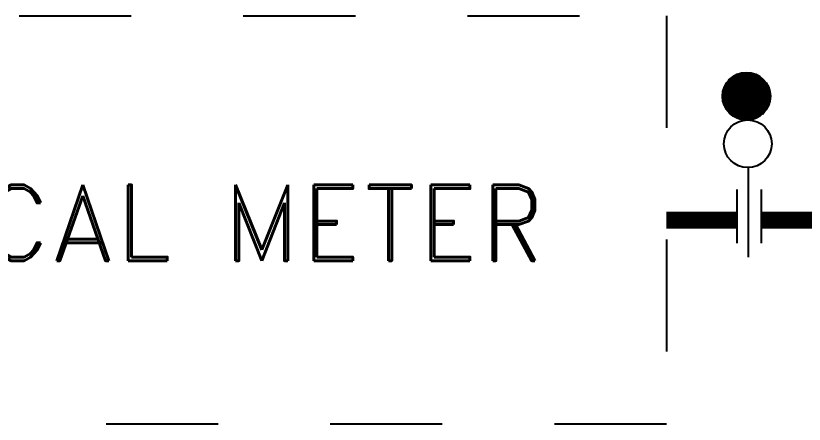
# Model space of a CAD drawing. Extents: x -22909.9 to -22897.8, y -4.7 to 4.1.
# Drawn here: x -22908.261 to -22907.557, y -2.55 to -2.186 of the extents above; entities that cross this region are included whole.
import ezdxf

# ---------------------------------------------------------------- set-up
doc = ezdxf.new("R2010")
doc.units = 0
doc.header["$MEASUREMENT"] = 0
doc.linetypes.add('HIDDEN2', pattern=[0.08, 0.04, -0.04])
doc.layers.get('0').update_dxf_attribs({"linetype": 'CONTINUOUS'})
doc.layers.add('DESCARGA', color=5, linetype='CONTINUOUS')
doc.styles.add('ROMAND', font='romand', dxfattribs={"height": 0.0339})

# ---------------------------------------------------------------- blocks, each defined once
blk = doc.blocks.new('*X1')
at = {"color": 0}
for p, q in [((5.6809, -0.1704), (5.8118, -0.0395)), ((5.6809, -0.1695), (5.8109, -0.0395)), ((5.6809, -0.1687), (5.81, -0.0395)), ((5.6809, -0.1678), (5.8091, -0.0395)), ((5.6809, -0.1669), (5.8083, -0.0395)), ((5.6809, -0.166), (5.8074, -0.0395)), ((5.6809, -0.1651), (5.8065, -0.0395)), ((5.6809, -0.1721), (5.8135, -0.0396)), ((5.6809, -0.1713), (5.8126, -0.0396)), ((5.6809, -0.1642), (5.8056, -0.0396)), ((5.6809, -0.1633), (5.8047, -0.0396)), ((5.681, -0.173), (5.8143, -0.0396)), ((5.681, -0.1624), (5.8037, -0.0396)), ((5.681, -0.1738), (5.8152, -0.0397)), ((5.681, -0.1615), (5.8028, -0.0397)), ((5.6811, -0.1747), (5.816, -0.0397)), ((5.6811, -0.1605), (5.8019, -0.0397)), ((5.6811, -0.1755), (5.8168, -0.0398)), ((5.6811, -0.1596), (5.8009, -0.0398)), ((5.6812, -0.1763), (5.8177, -0.0398)), ((5.6812, -0.1586), (5.8, -0.0398)), ((5.6812, -0.1772), (5.8185, -0.0399)), ((5.6812, -0.1577), (5.799, -0.0399)), ((5.6813, -0.178), (5.8193, -0.0399)), ((5.6813, -0.1567), (5.7981, -0.04)), ((5.6814, -0.1788), (5.8201, -0.04)), ((5.6814, -0.1796), (5.8209, -0.0401)), ((5.6814, -0.1558), (5.7971, -0.0401)), ((5.6815, -0.1548), (5.7961, -0.0401)), ((5.6815, -0.1804), (5.8217, -0.0402)), ((5.6816, -0.1812), (5.8226, -0.0402)), ((5.6816, -0.1538), (5.7951, -0.0403)), ((5.6817, -0.182), (5.8233, -0.0403)), ((5.6817, -0.1528), (5.7942, -0.0404)), ((5.6818, -0.1828), (5.8241, -0.0404)), ((5.6818, -0.1518), (5.7931, -0.0405)), ((5.6819, -0.1836), (5.8249, -0.0405)), ((5.682, -0.1844), (5.8257, -0.0406)), ((5.682, -0.1508), (5.7921, -0.0406)), ((5.6821, -0.1851), (5.8265, -0.0407)), ((5.6821, -0.1498), (5.7911, -0.0408)), ((5.6822, -0.1859), (5.8273, -0.0408)), ((5.6822, -0.1487), (5.7901, -0.0409)), ((5.6823, -0.1867), (5.828, -0.041)), ((5.6824, -0.1874), (5.8288, -0.0411)), ((5.6824, -0.1477), (5.789, -0.0411)), ((5.6825, -0.1882), (5.8296, -0.0412)), ((5.6826, -0.1466), (5.788, -0.0412)), ((5.6827, -0.189), (5.8303, -0.0413)), ((5.6828, -0.1456), (5.7869, -0.0414)), ((5.6828, -0.1897), (5.8311, -0.0415)), ((5.6829, -0.1905), (5.8318, -0.0416)), ((5.683, -0.1445), (5.7858, -0.0416)), ((5.6831, -0.1912), (5.8326, -0.0417)), ((5.6832, -0.1434), (5.7848, -0.0418)), ((5.6832, -0.192), (5.8333, -0.0419)), ((5.6834, -0.1927), (5.834, -0.042)), ((5.6834, -0.1423), (5.7837, -0.042)), ((5.6835, -0.1934), (5.8348, -0.0422)), ((5.6836, -0.1412), (5.7825, -0.0423)), ((5.6837, -0.1942), (5.8355, -0.0423)), ((5.6838, -0.1949), (5.8362, -0.0425)), ((5.6838, -0.1401), (5.7814, -0.0425)), ((5.684, -0.1956), (5.837, -0.0426)), ((5.6841, -0.1389), (5.7803, -0.0427)), ((5.6841, -0.1963), (5.8377, -0.0428)), ((5.6843, -0.197), (5.8384, -0.043)), ((5.6844, -0.1378), (5.7791, -0.043)), ((5.6845, -0.1978), (5.8391, -0.0431)), ((5.6847, -0.1985), (5.8398, -0.0433)), ((5.6847, -0.1366), (5.778, -0.0433)), ((5.6848, -0.1992), (5.8405, -0.0435)), ((5.685, -0.1354), (5.7768, -0.0436)), ((5.685, -0.1999), (5.8412, -0.0437)), ((5.6852, -0.2006), (5.8419, -0.0439)), ((5.6853, -0.1342), (5.7756, -0.0439)), ((5.6854, -0.2013), (5.8426, -0.044)), ((5.6856, -0.202), (5.8433, -0.0442)), ((5.6856, -0.133), (5.7743, -0.0443)), ((5.6858, -0.2027), (5.844, -0.0444)), ((5.686, -0.2033), (5.8447, -0.0446)), ((5.686, -0.1318), (5.7731, -0.0446)), ((5.6862, -0.204), (5.8454, -0.0448)), ((5.6863, -0.1305), (5.7719, -0.045)), ((5.6864, -0.2047), (5.846, -0.045)), ((5.6866, -0.2054), (5.8467, -0.0452)), ((5.6867, -0.1292), (5.7706, -0.0454)), ((5.6868, -0.206), (5.8474, -0.0455)), ((5.687, -0.2067), (5.8481, -0.0457)), ((5.6871, -0.1279), (5.7693, -0.0458)), ((5.6872, -0.2074), (5.8487, -0.0459)), ((5.6875, -0.2081), (5.8494, -0.0461)), ((5.6876, -0.1266), (5.768, -0.0462)), ((5.6877, -0.2087), (5.8501, -0.0463)), ((5.6879, -0.2094), (5.8507, -0.0466)), ((5.688, -0.1253), (5.7666, -0.0467)), ((5.6881, -0.21), (5.8514, -0.0468)), ((5.6884, -0.2107), (5.852, -0.047)), ((5.6885, -0.1239), (5.7652, -0.0472)), ((5.6886, -0.2113), (5.8527, -0.0472)), ((5.6888, -0.212), (5.8533, -0.0475)), ((5.689, -0.1225), (5.7638, -0.0477)), ((5.6891, -0.2126), (5.854, -0.0477)), ((5.6893, -0.2133), (5.8546, -0.048)), ((5.6896, -0.2139), (5.8552, -0.0482)), ((5.6896, -0.1211), (5.7624, -0.0482)), ((5.6898, -0.2145), (5.8559, -0.0485)), ((5.6901, -0.2152), (5.8565, -0.0487)), ((5.6902, -0.1196), (5.7609, -0.0488)), ((5.6903, -0.2158), (5.8571, -0.049)), ((5.6906, -0.2164), (5.8578, -0.0492)), ((5.6908, -0.1181), (5.7594, -0.0494)), ((5.6908, -0.217), (5.8584, -0.0495)), ((5.6911, -0.2177), (5.859, -0.0497)), ((5.6914, -0.2183), (5.8596, -0.05)), ((5.6914, -0.1166), (5.7579, -0.0501)), ((5.6916, -0.2189), (5.8602, -0.0503)), ((5.6919, -0.2195), (5.8609, -0.0506)), ((5.6921, -0.115), (5.7563, -0.0508)), ((5.6922, -0.2201), (5.8615, -0.0508)), ((5.6925, -0.2207), (5.8621, -0.0511)), ((5.6927, -0.2213), (5.8627, -0.0514)), ((5.6929, -0.1133), (5.7547, -0.0515)), ((5.693, -0.2219), (5.8633, -0.0517)), ((5.6933, -0.2225), (5.8639, -0.0519)), ((5.6936, -0.2231), (5.8645, -0.0522)), ((5.6937, -0.1116), (5.753, -0.0524)), ((5.6939, -0.2237), (5.8651, -0.0525)), ((5.6942, -0.2243), (5.8657, -0.0528)), ((5.6945, -0.2249), (5.8663, -0.0531)), ((5.6946, -0.1099), (5.7512, -0.0532)), ((5.6948, -0.2255), (5.8668, -0.0534)), ((5.6951, -0.2261), (5.8674, -0.0537)), ((5.6954, -0.2267), (5.868, -0.054)), ((5.6955, -0.1081), (5.7494, -0.0542)), ((5.6957, -0.2272), (5.8686, -0.0543)), ((5.696, -0.2278), (5.8692, -0.0546)), ((5.6963, -0.2284), (5.8697, -0.0549)), ((5.6965, -0.1062), (5.7475, -0.0552)), ((5.6966, -0.229), (5.8703, -0.0552)), ((5.6969, -0.2295), (5.8709, -0.0555)), ((5.6972, -0.2301), (5.8715, -0.0559)), ((5.6975, -0.2307), (5.872, -0.0562)), ((5.6976, -0.1042), (5.7455, -0.0563)), ((5.6979, -0.2312), (5.8726, -0.0565)), ((5.6982, -0.2318), (5.8731, -0.0568)), ((5.6985, -0.2324), (5.8737, -0.0572)), ((5.6988, -0.2329), (5.8743, -0.0575)), ((5.6989, -0.1021), (5.7434, -0.0575)), ((5.6992, -0.2335), (5.8748, -0.0578)), ((5.6995, -0.234), (5.8754, -0.0581)), ((5.6998, -0.2346), (5.8759, -0.0585)), ((5.7002, -0.2351), (5.8765, -0.0588)), ((5.7002, -0.0998), (5.7412, -0.0589)), ((5.7005, -0.2357), (5.877, -0.0592)), ((5.7008, -0.2362), (5.8775, -0.0595)), ((5.7012, -0.2367), (5.8781, -0.0598)), ((5.7015, -0.2373), (5.8786, -0.0602)), ((5.7018, -0.0974), (5.7387, -0.0605)), ((5.7019, -0.2378), (5.8792, -0.0605)), ((5.7022, -0.2383), (5.8797, -0.0609)), ((5.7026, -0.2389), (5.8802, -0.0612)), ((5.703, -0.2394), (5.8807, -0.0616)), ((5.7033, -0.2399), (5.8813, -0.062)), ((5.7036, -0.0946), (5.736, -0.0623)), ((5.7037, -0.2404), (5.8818, -0.0623)), ((5.704, -0.241), (5.8823, -0.0627)), ((5.7044, -0.2415), (5.8828, -0.0631)), ((5.7048, -0.242), (5.8833, -0.0634)), ((5.7051, -0.2425), (5.8839, -0.0638)), ((5.7055, -0.243), (5.8844, -0.0642)), ((5.7058, -0.0915), (5.7329, -0.0645)), ((5.7059, -0.2435), (5.8849, -0.0645)), ((5.7063, -0.244), (5.8854, -0.0649)), ((5.7066, -0.2445), (5.8859, -0.0653)), ((5.707, -0.2451), (5.8864, -0.0657)), ((5.7074, -0.2456), (5.8869, -0.0661)), ((5.7078, -0.2461), (5.8874, -0.0664)), ((5.7082, -0.2465), (5.8879, -0.0668)), ((5.7086, -0.247), (5.8884, -0.0672)), ((5.7088, -0.0878), (5.7291, -0.0674)), ((5.709, -0.2475), (5.8889, -0.0676)), ((5.7094, -0.248), (5.8894, -0.068)), ((5.7097, -0.2485), (5.8899, -0.0684)), ((5.7101, -0.249), (5.8903, -0.0688)), ((5.7105, -0.2495), (5.8908, -0.0692)), ((5.711, -0.25), (5.8913, -0.0696)), ((5.7114, -0.2504), (5.8918, -0.07)), ((5.7118, -0.2509), (5.8923, -0.0704)), ((5.7122, -0.2514), (5.8927, -0.0708)), ((5.7126, -0.2519), (5.8932, -0.0712)), ((5.713, -0.2523), (5.8937, -0.0716)), ((5.7134, -0.2528), (5.8941, -0.0721)), ((5.7136, -0.082), (5.7234, -0.0722)), ((5.7138, -0.2533), (5.8946, -0.0725)), ((5.7143, -0.2537), (5.8951, -0.0729)), ((5.7147, -0.2542), (5.8955, -0.0733)), ((5.7151, -0.2546), (5.896, -0.0738)), ((5.7155, -0.2551), (5.8965, -0.0742)), ((5.716, -0.2556), (5.8969, -0.0746)), ((5.7164, -0.256), (5.8974, -0.075)), ((5.7168, -0.2565), (5.8978, -0.0755)), ((5.7173, -0.2569), (5.8983, -0.0759)), ((5.7177, -0.2574), (5.8987, -0.0763)), ((5.7181, -0.2578), (5.8992, -0.0768)), ((5.7186, -0.2582), (5.8996, -0.0772)), ((5.719, -0.2587), (5.9, -0.0777)), ((5.7195, -0.2591), (5.9005, -0.0781)), ((5.7199, -0.2596), (5.9009, -0.0786)), ((5.7204, -0.26), (5.9013, -0.079)), ((5.7208, -0.2604), (5.9018, -0.0795)), ((5.7213, -0.2609), (5.9022, -0.0799)), ((5.7217, -0.2613), (5.9026, -0.0804)), ((5.7222, -0.2617), (5.9031, -0.0808)), ((5.7226, -0.2621), (5.9035, -0.0813)), ((5.7231, -0.2625), (5.9039, -0.0818)), ((5.7236, -0.263), (5.9043, -0.0822)), ((5.724, -0.2634), (5.9047, -0.0827)), ((5.7245, -0.2638), (5.9051, -0.0832)), ((5.725, -0.2642), (5.9056, -0.0836)), ((5.7255, -0.2646), (5.906, -0.0841)), ((5.7259, -0.265), (5.9064, -0.0846)), ((5.7264, -0.2654), (5.9068, -0.0851)), ((5.7269, -0.2658), (5.9072, -0.0856)), ((5.7274, -0.2662), (5.9076, -0.086)), ((5.7279, -0.2666), (5.908, -0.0865)), ((5.7284, -0.267), (5.9084, -0.087)), ((5.7288, -0.2674), (5.9088, -0.0875)), ((5.7293, -0.2678), (5.9092, -0.088)), ((5.7298, -0.2682), (5.9096, -0.0885)), ((5.7303, -0.2686), (5.9099, -0.089)), ((5.7308, -0.269), (5.9103, -0.0895)), ((5.7313, -0.2694), (5.9107, -0.09)), ((5.7318, -0.2697), (5.9111, -0.0905)), ((5.7323, -0.2701), (5.9115, -0.091)), ((5.7328, -0.2705), (5.9118, -0.0915)), ((5.7334, -0.2709), (5.9122, -0.092)), ((5.7339, -0.2712), (5.9126, -0.0925)), ((5.7344, -0.2716), (5.913, -0.093)), ((5.7349, -0.272), (5.9133, -0.0935)), ((5.7354, -0.2723), (5.9137, -0.0941)), ((5.7359, -0.2727), (5.9141, -0.0946)), ((5.7365, -0.2731), (5.9144, -0.0951)), ((5.737, -0.2734), (5.9148, -0.0956)), ((5.7375, -0.2738), (5.9151, -0.0962)), ((5.738, -0.2741), (5.9155, -0.0967)), ((5.7386, -0.2745), (5.9158, -0.0972)), ((5.7391, -0.2748), (5.9162, -0.0978)), ((5.7396, -0.2752), (5.9165, -0.0983)), ((5.7402, -0.2755), (5.9169, -0.0988)), ((5.7407, -0.2759), (5.9172, -0.0994)), ((5.7413, -0.2762), (5.9176, -0.0999)), ((5.7418, -0.2765), (5.9179, -0.1005)), ((5.7424, -0.2769), (5.9182, -0.101)), ((5.7429, -0.2772), (5.9186, -0.1016)), ((5.7435, -0.2775), (5.9189, -0.1021)), ((5.744, -0.2779), (5.9192, -0.1027)), ((5.7446, -0.2782), (5.9196, -0.1032)), ((5.7451, -0.2785), (5.9199, -0.1038)), ((5.7457, -0.2788), (5.9202, -0.1044)), ((5.7463, -0.2792), (5.9205, -0.1049)), ((5.7468, -0.2795), (5.9208, -0.1055)), ((5.7474, -0.2798), (5.9211, -0.1061)), ((5.748, -0.2801), (5.9215, -0.1066)), ((5.7486, -0.2804), (5.9218, -0.1072)), ((5.7491, -0.2807), (5.9221, -0.1078)), ((5.7497, -0.281), (5.9224, -0.1084)), ((5.7503, -0.2813), (5.9227, -0.1089)), ((5.7509, -0.2816), (5.923, -0.1095)), ((5.7515, -0.2819), (5.9233, -0.1101)), ((5.7521, -0.2822), (5.9236, -0.1107)), ((5.7526, -0.2825), (5.9239, -0.1113)), ((5.7532, -0.2828), (5.9241, -0.1119)), ((5.7538, -0.2831), (5.9244, -0.1125)), ((5.7544, -0.2834), (5.9247, -0.1131)), ((5.755, -0.2836), (5.925, -0.1137)), ((5.7556, -0.2839), (5.9253, -0.1143)), ((5.7563, -0.2842), (5.9256, -0.1149)), ((5.7569, -0.2845), (5.9258, -0.1155)), ((5.7575, -0.2847), (5.9261, -0.1161)), ((5.7581, -0.285), (5.9264, -0.1167)), ((5.7587, -0.2853), (5.9266, -0.1174)), ((5.7593, -0.2855), (5.9269, -0.118)), ((5.76, -0.2858), (5.9272, -0.1186)), ((5.7606, -0.2861), (5.9274, -0.1192)), ((5.7612, -0.2863), (5.9277, -0.1199)), ((5.7618, -0.2866), (5.9279, -0.1205)), ((5.7625, -0.2868), (5.9282, -0.1211)), ((5.7631, -0.2871), (5.9284, -0.1218)), ((5.7638, -0.2873), (5.9287, -0.1224)), ((5.7644, -0.2875), (5.9289, -0.1231)), ((5.7651, -0.2878), (5.9291, -0.1237)), ((5.7657, -0.288), (5.9294, -0.1244)), ((5.7664, -0.2882), (5.9296, -0.125)), ((5.767, -0.2885), (5.9298, -0.1257)), ((5.7677, -0.2887), (5.9301, -0.1263)), ((5.7683, -0.2889), (5.9303, -0.127)), ((5.769, -0.2891), (5.9305, -0.1276)), ((5.7697, -0.2894), (5.9307, -0.1283)), ((5.7703, -0.2896), (5.9309, -0.129)), ((5.771, -0.2898), (5.9311, -0.1297)), ((5.7717, -0.29), (5.9313, -0.1303)), ((5.7724, -0.2902), (5.9315, -0.131)), ((5.773, -0.2904), (5.9317, -0.1317)), ((5.7737, -0.2906), (5.9319, -0.1324)), ((5.7744, -0.2908), (5.9321, -0.1331)), ((5.7751, -0.291), (5.9323, -0.1338)), ((5.7758, -0.2912), (5.9325, -0.1345)), ((5.7765, -0.2914), (5.9327, -0.1352)), ((5.7772, -0.2915), (5.9329, -0.1359)), ((5.7779, -0.2917), (5.9331, -0.1366)), ((5.7786, -0.2919), (5.9332, -0.1373)), ((5.7793, -0.2921), (5.9334, -0.138)), ((5.78, -0.2922), (5.9336, -0.1387)), ((5.7808, -0.2924), (5.9337, -0.1394)), ((5.7815, -0.2926), (5.9339, -0.1401)), ((5.7822, -0.2927), (5.9341, -0.1409)), ((5.783, -0.2929), (5.9342, -0.1416)), ((5.7837, -0.293), (5.9344, -0.1423)), ((5.7844, -0.2932), (5.9345, -0.1431)), ((5.7852, -0.2933), (5.9347, -0.1438)), ((5.7859, -0.2934), (5.9348, -0.1446)), ((5.7867, -0.2936), (5.9349, -0.1453)), ((5.7874, -0.2937), (5.9351, -0.1461)), ((5.7882, -0.2938), (5.9352, -0.1468)), ((5.7889, -0.294), (5.9353, -0.1476)), ((5.7897, -0.2941), (5.9354, -0.1483)), ((5.7905, -0.2942), (5.9355, -0.1491)), ((5.7912, -0.2943), (5.9356, -0.1499)), ((5.792, -0.2944), (5.9358, -0.1507)), ((5.7928, -0.2945), (5.9359, -0.1515)), ((5.7936, -0.2946), (5.9359, -0.1522)), ((5.7944, -0.2947), (5.936, -0.153)), ((5.7952, -0.2948), (5.9361, -0.1538)), ((5.796, -0.2949), (5.9362, -0.1546)), ((5.7968, -0.2949), (5.9363, -0.1554)), ((5.7976, -0.295), (5.9364, -0.1562)), ((5.7984, -0.2951), (5.9364, -0.1571)), ((5.7992, -0.2952), (5.9365, -0.1579)), ((5.8, -0.2952), (5.9366, -0.1587)), ((5.8009, -0.2953), (5.9366, -0.1595)), ((5.8017, -0.2953), (5.9367, -0.1604)), ((5.8026, -0.2954), (5.9367, -0.1612)), ((5.8034, -0.2954), (5.9367, -0.162)), ((5.8042, -0.2954), (5.9368, -0.1629)), ((5.8051, -0.2955), (5.9368, -0.1638)), ((5.806, -0.2955), (5.9368, -0.1646)), ((5.8068, -0.2955), (5.9368, -0.1655)), ((5.8077, -0.2955), (5.9369, -0.1664)), ((5.8086, -0.2955), (5.9369, -0.1672)), ((5.8095, -0.2955), (5.9369, -0.1681)), ((5.8104, -0.2955), (5.9369, -0.169)), ((5.8113, -0.2955), (5.9368, -0.1699)), ((5.8122, -0.2955), (5.9368, -0.1708)), ((5.8131, -0.2954), (5.9368, -0.1717)), ((5.814, -0.2954), (5.9368, -0.1726)), ((5.8149, -0.2954), (5.9367, -0.1736)), ((5.8158, -0.2953), (5.9367, -0.1745)), ((5.8168, -0.2953), (5.9366, -0.1754)), ((5.8177, -0.2952), (5.9366, -0.1764)), ((5.8187, -0.2951), (5.9365, -0.1773)), ((5.8196, -0.2951), (5.9364, -0.1783)), ((5.8206, -0.295), (5.9363, -0.1793)), ((5.8216, -0.2949), (5.9362, -0.1802)), ((5.8226, -0.2948), (5.9361, -0.1812)), ((5.8236, -0.2947), (5.936, -0.1822)), ((5.8246, -0.2945), (5.9359, -0.1832)), ((5.8256, -0.2944), (5.9358, -0.1842)), ((5.8266, -0.2943), (5.9356, -0.1853)), ((5.8276, -0.2941), (5.9355, -0.1863)), ((5.8287, -0.294), (5.9353, -0.1873)), ((5.8297, -0.2938), (5.9351, -0.1884)), ((5.8308, -0.2936), (5.935, -0.1895)), ((5.8319, -0.2934), (5.9348, -0.1905)), ((5.833, -0.2932), (5.9346, -0.1916)), ((5.8341, -0.293), (5.9344, -0.1927)), ((5.8352, -0.2928), (5.9341, -0.1938)), ((5.8363, -0.2925), (5.9339, -0.195)), ((5.8374, -0.2923), (5.9336, -0.1961)), ((5.8386, -0.292), (5.9334, -0.1973)), ((5.8398, -0.2917), (5.9331, -0.1984)), ((5.841, -0.2914), (5.9328, -0.1996)), ((5.8422, -0.2911), (5.9325, -0.2008)), ((5.8434, -0.2908), (5.9321, -0.202)), ((5.8446, -0.2904), (5.9318, -0.2033)), ((5.8459, -0.29), (5.9314, -0.2045)), ((5.8471, -0.2897), (5.931, -0.2058)), ((5.8484, -0.2892), (5.9306, -0.2071)), ((5.8498, -0.2888), (5.9302, -0.2084)), ((5.8511, -0.2883), (5.9297, -0.2098)), ((5.8525, -0.2879), (5.9292, -0.2111)), ((5.8539, -0.2873), (5.9287, -0.2125)), ((5.8553, -0.2868), (5.9281, -0.214)), ((5.8568, -0.2862), (5.9276, -0.2154)), ((5.8583, -0.2856), (5.9269, -0.2169)), ((5.8598, -0.2849), (5.9263, -0.2185)), ((5.8614, -0.2842), (5.9256, -0.2201)), ((5.863, -0.2835), (5.9248, -0.2217)), ((5.8647, -0.2827), (5.924, -0.2234)), ((5.8665, -0.2818), (5.9232, -0.2251)), ((5.8683, -0.2809), (5.9222, -0.2269)), ((5.8702, -0.2799), (5.9212, -0.2288)), ((5.8722, -0.2787), (5.9201, -0.2308)), ((5.8743, -0.2775), (5.9189, -0.233)), ((5.8766, -0.2761), (5.9175, -0.2352)), ((5.879, -0.2746), (5.9159, -0.2377)), ((5.8817, -0.2728), (5.9141, -0.2404)), ((5.8848, -0.2705), (5.9119, -0.2435)), ((5.8886, -0.2676), (5.909, -0.2473)), ((5.8943, -0.2628), (5.9041, -0.253))]:
    blk.add_line(p, q, dxfattribs=at)

msp = doc.modelspace()

# ---------------------------------------------------------------- linework, layer by layer
at = {"layer": 'DESCARGA', "linetype": 'HIDDEN2'}
for p, q in [((-22908.4579, -2.18553), (-22907.68035, -2.18553)), ((-22907.68035, -2.18553), (-22907.68035, -2.55043)), ((-22907.68035, -2.55043), (-22908.4579, -2.55043))]:
    msp.add_line(p, q, dxfattribs=at)
at = {"layer": 'DESCARGA'}
for p, q in [((-22907.60739, -2.32125), (-22907.60739, -2.40118)), ((-22907.61757, -2.34059), (-22907.61757, -2.38873)), ((-22907.59601, -2.34059), (-22907.59601, -2.38873))]:
    msp.add_line(p, q, dxfattribs=at)
at = {"layer": 'DESCARGA', "const_width": 0.015}
for points in [[(-22907.61757, -2.36818), (-22907.68035, -2.36818)], [(-22907.49079, -2.36818), (-22907.59601, -2.36818)]]:
    msp.add_lwpolyline(points, dxfattribs=at)
at = {"layer": 'DESCARGA'}
for centre in [(-22907.60905, -2.25744), (-22907.6078, -2.29988)]:
    msp.add_circle(centre, 0.02134, dxfattribs=at)

# ---------------------------------------------------------------- block references
at = {"layer": 'DESCARGA', "xscale": 0.166698, "yscale": 0.166698, "zscale": 0.166698}
msp.add_blockref('*X1', (-22908.57738, -2.22952), dxfattribs=at)

# ---------------------------------------------------------------- texts
at = {"layer": 'DESCARGA', "style": 'ROMAND'}
msp.add_text('FISCAL METER', height=0.0677344, dxfattribs=at).set_placement((-22908.42759, -2.40436))

doc.saveas('drawing.dxf')
